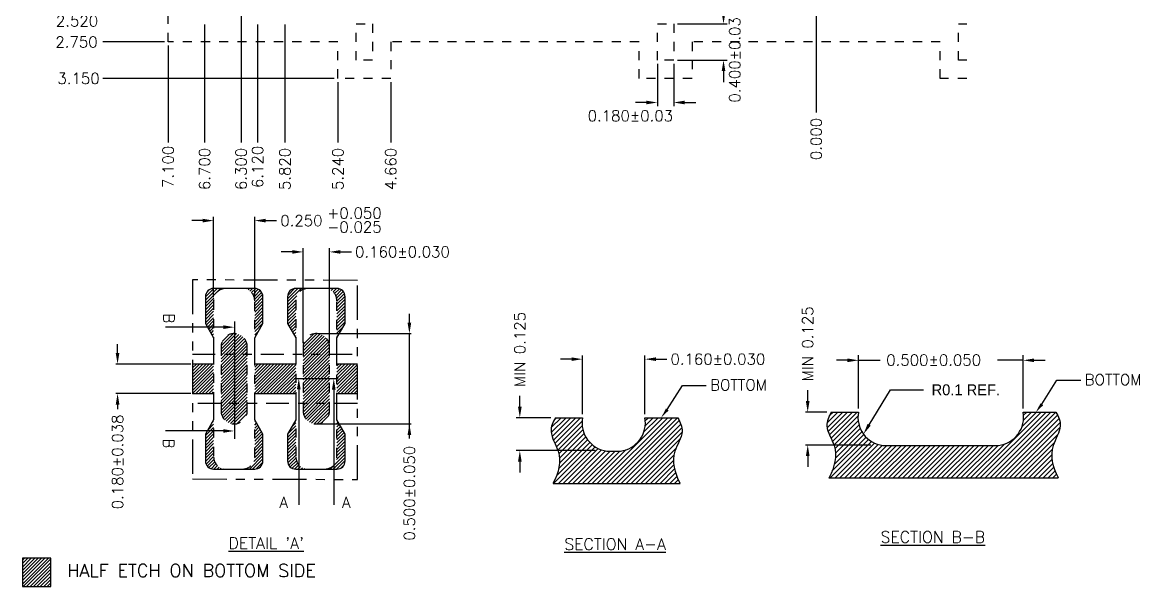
# Model space of a CAD drawing. Extents: x -16.3 to -4.1, y -13.4 to 2.8.
# Drawn here: x -16.29 to -4.05, y -13.41 to -7.22 of the extents above; entities that cross this region are included whole.
import ezdxf
from ezdxf import colors
from ezdxf.entities.mleader import LeaderData, LeaderLine
from ezdxf.math import Vec2, Vec3

# ---------------------------------------------------------------- set-up
doc = ezdxf.new("R2010")
doc.units = 0
doc.header["$MEASUREMENT"] = 0
doc.linetypes.add('HIDDEN', pattern=[0.375, 0.25, -0.125])
doc.linetypes.add('PHANTOM', pattern=[2.5, 1.25, -0.25, 0.25, -0.25, 0.25, -0.25])
doc.layers.get('0').update_dxf_attribs({"linetype": 'CONTINUOUS'})
doc.layers.add('2', color=7, linetype='CONTINUOUS')
doc.layers.add('2D', color=4, linetype='CONTINUOUS')
doc.styles.add('simplex', font='SIMPLEX.SHX')

msp = doc.modelspace()

# ---------------------------------------------------------------- hatches: boundary and pattern name
at = {"linetype": 'ByBlock'}
h = msp.add_hatch(dxfattribs=at)
h.set_pattern_fill('ANSI31', color=4, scale=0.3)
h.set_pattern_definition([(45, (0, 0), (-0.0265165042944955, 0.0265165042944955), [])])
edge = h.paths.add_edge_path()
edge.add_spline(control_points=[(-9.089752938275003, -12.2710229248146), (-9.147692093352068, -12.15446257260863), (-9.201074111115007, -11.9650934145945), (-9.033144588122855, -11.72667293447834), (-9.08367556115052, -11.60579730651976), (-9.112773546754786, -11.55564073092163)], knot_values=[0.0235762520432075, 0.0235762520432075, 0.0235762520432075, 0.0235762520432075, 0.1264968118613702, 0.191263644435534, 0.2374574353869768, 0.2374574353869768, 0.2374574353869768, 0.2374574353869768], degree=3, periodic=0)
edge.add_line((-9.112773546754882, -11.55564073092146), (-9.472072489813787, -11.55564073092146))
edge.add_arc((-9.778506218822333, -11.61186274341591), 0.3115486237539935, -83.00751493141581, 10.396544892853399, ccw=False)
edge.add_line((-9.74057855115773, -11.92109410823606), (-9.887747662680725, -11.92109410815918))
edge.add_arc((-9.849819994738912, -11.61186274367282), 0.3115486234564387, 169.6034550490715, 263.00751487334117, ccw=False)
edge.add_line((-10.1562537233978, -11.55564073092146), (-10.45325611825826, -11.55564073092146))
edge.add_spline(control_points=[(-10.45325611825836, -11.55564073092163), (-10.48235410386262, -11.60579730651976), (-10.53197594025827, -11.72449817997267), (-10.44885432440203, -11.84591451584065), (-10.42474255822372, -11.91621765399917)], knot_values=[0.0235762520432095, 0.0235762520432095, 0.0235762520432095, 0.0235762520432095, 0.0697700429946504, 0.1325405085588534, 0.1325405085588534, 0.1325405085588534, 0.1325405085588534], degree=3, periodic=0)
edge.add_spline(control_points=[(-10.47627672673814, -12.2710229248146), (-10.41833757166084, -12.15446257260863), (-10.38493805860476, -12.03598002116918), (-10.42397570180299, -11.91845359194315), (-10.42474255822372, -11.91621765399917)], knot_values=[0.1325405085588534, 0.1325405085588534, 0.1325405085588534, 0.1325405085588534, 0.2354610683770161, 0.2374574353869768, 0.2374574353869768, 0.2374574353869768, 0.2374574353869768], degree=3, periodic=0)
edge.add_line((-10.47882373337495, -12.27620478622112), (-9.087168930837647, -12.27620478622112))
edge.add_spline(control_points=[(-9.087160694566524, -12.27620478622112), (-9.088030302794026, -12.274477426133), (-9.088894384503128, -12.27275013899124), (-9.089752938275003, -12.2710229248146)], knot_values=[0.2374574353869768, 0.2374574353869768, 0.2374574353869768, 0.2374574353869768, 0.238982532442911, 0.238982532442911, 0.238982532442911, 0.238982532442911], degree=3, periodic=0)
edge = h.paths.add_edge_path()
edge.add_spline(control_points=[(-4.946704918196179, -12.20962658996275), (-5.004644073273246, -12.09306623775679), (-5.058026091036188, -11.90369707974265), (-4.890096568044033, -11.66527659962649), (-4.940627541071695, -11.54440097166791), (-4.969725526675962, -11.49424439606979)], knot_values=[0.0235762520432075, 0.0235762520432075, 0.0235762520432075, 0.0235762520432075, 0.1264968118613702, 0.191263644435534, 0.2374574353869768, 0.2374574353869768, 0.2374574353869768, 0.2374574353869768], degree=3, periodic=0)
edge.add_line((-4.969725526676059, -11.49424439606962), (-5.329024469734966, -11.49424439606962))
edge.add_arc((-5.63545819874351, -11.55046640856406), 0.3115486237539927, -83.0075149314157, 10.396544892853683, ccw=False)
edge.add_line((-5.597530531078906, -11.85969777338421), (-6.864679447753307, -11.85969777330733))
edge.add_arc((-6.826751779811479, -11.55046640882097), 0.3115486234564399, 169.6034550490715, 263.00751487333827, ccw=False)
edge.add_line((-7.133185508470367, -11.49424439606962), (-7.430187903330825, -11.49424439606962))
edge.add_spline(control_points=[(-7.430187903330923, -11.49424439606979), (-7.459285888935188, -11.54440097166791), (-7.508907725330835, -11.66310184512082), (-7.425786109474601, -11.78451818098881), (-7.401674343296289, -11.85482131914732)], knot_values=[0.0235762520432095, 0.0235762520432095, 0.0235762520432095, 0.0235762520432095, 0.0697700429946504, 0.1325405085588534, 0.1325405085588534, 0.1325405085588534, 0.1325405085588534], degree=3, periodic=0)
edge.add_spline(control_points=[(-7.453208511810705, -12.20962658996275), (-7.395269356733411, -12.09306623775679), (-7.361869843677327, -11.97458368631733), (-7.400907486875556, -11.8570572570913), (-7.401674343296289, -11.85482131914732)], knot_values=[0.1325405085588534, 0.1325405085588534, 0.1325405085588534, 0.1325405085588534, 0.2354610683770161, 0.2374574353869768, 0.2374574353869768, 0.2374574353869768, 0.2374574353869768], degree=3, periodic=0)
edge.add_line((-7.455755518447518, -12.21480845136928), (-4.944120910758824, -12.21480845136928))
edge.add_spline(control_points=[(-4.944112674487702, -12.21480845136928), (-4.944982282715206, -12.21308109128115), (-4.945846364424302, -12.21135380413939), (-4.946704918196179, -12.20962658996275)], knot_values=[0.2374574353869768, 0.2374574353869768, 0.2374574353869768, 0.2374574353869768, 0.238982532442911, 0.238982532442911, 0.238982532442911, 0.238982532442911], degree=3, periodic=0)
at = {"layer": '2D', "linetype": 'ByBlock'}
h = msp.add_hatch(dxfattribs=at)
h.set_pattern_fill('ANSI31', color=256, scale=0.2, style=0)
h.set_pattern_definition([(45, (-305.726780257045, -268.9683430057396), (-0.0176776695296637, 0.0176776695296637), [])])
h.paths.add_polyline_path([(-12.84672442676031, -11.29113771101413), (-12.84672442676031, -10.96713771102025), (-12.62128348381321, -10.96713771102025), (-12.62128348381321, -11.29113771101413)])
h.paths.add_polyline_path([(-14.42837451414009, -10.96713771102025), (-14.42837451414009, -11.29113771101413), (-14.19672442676033, -11.29113771101413), (-14.19672442676033, -10.96713771102025)])
edge = h.paths.add_edge_path()
edge.add_arc((-13.07172442676022, -11.48013771102029), 0.1440000000000055, 180, 360)
edge.add_line((-12.92772442676021, -11.48013771102029), (-12.92772442676021, -10.77813771102023))
edge.add_arc((-13.07172442676027, -10.77813771102023), 0.1440000000000623, 0, 180)
edge.add_line((-13.21572442676034, -10.77813771102023), (-13.21572442676022, -11.48013771102029))
edge = h.paths.add_edge_path()
edge.add_arc((-13.97172442676019, -11.48013771102029), 0.1440000000000055, 180, 360)
edge.add_line((-13.82772442676019, -11.48013771102029), (-13.82772442676019, -10.77813771102023))
edge.add_arc((-13.97172442676025, -10.77813771102023), 0.1440000000000623, 0, 180)
edge.add_line((-14.11572442676031, -10.77813771102023), (-14.1157244267602, -11.48013771102029))
h.paths.add_polyline_path([(-13.74672442676028, -10.96713771102025), (-13.74672442676028, -11.29113771101413), (-13.29672442676024, -11.29113771101413), (-13.29672442676024, -10.96713771102025)])
edge = h.paths.add_edge_path()
edge.add_line((-12.84672442676031, -11.57913789658852), (-12.75672403281196, -11.7350227293748))
edge.add_line((-12.75672403281196, -11.7350227293748), (-12.75672368785881, -12.02913760545743))
edge.add_arc((-12.84672368785879, -12.02913771101407), 0.0900000000000369, -89.99999999996362, 6.719944241240228e-05, ccw=False)
edge.add_line((-12.84672368785873, -12.1191377110141), (-12.9817244267603, -12.11913771101399))
edge.add_arc((-12.981724426757, -11.98413771101729), 0.134999999996694, 269.9999999986007, 359.9999999986973)
edge.add_line((-12.84672442676031, -11.98413771102036), (-12.84672442676031, -11.57913789658852))
edge = h.paths.add_edge_path()
edge.add_line((-13.38672368785926, -12.02913781657071), (-13.38672403281173, -11.73502346828229))
edge.add_line((-13.38672403281173, -11.73502346828229), (-13.29672442676024, -11.57913915570804))
edge.add_line((-13.29672442676024, -11.57913915570804), (-13.29672442676024, -11.98413771102036))
edge.add_arc((-13.16172442676337, -11.98413771101724), 0.1349999999968645, 180.0000000013269, 270.0000000013269)
edge.add_line((-13.16172442676025, -12.1191377110141), (-13.29672368785934, -12.1191377110141))
edge.add_arc((-13.29672368785934, -12.02913771101413), 0.089999999999975, 180.0000671994062, 270, ccw=False)
edge = h.paths.add_edge_path()
edge.add_line((-13.29672442676024, -10.67913626632633), (-13.38672403281173, -10.5232519537522))
edge.add_line((-13.38672403281173, -10.5232519537522), (-13.38672368785926, -10.22913760546362))
edge.add_arc((-13.29672368785934, -10.2291377110202), 0.0899999999999801, 90, 179.9999328005939, ccw=False)
edge.add_line((-13.29672368785934, -10.13913771102022), (-13.16172442676025, -10.13913771102022))
edge.add_arc((-13.16172442676025, -10.27413771102016), 0.1349999999999341, 90, 180.0000000000482)
edge.add_line((-13.29672442676018, -10.27413771102027), (-13.29672442676024, -10.67913626632633))
edge = h.paths.add_edge_path()
edge.add_line((-12.75672368785881, -10.22913781657683), (-12.75672403281196, -10.52325269265963))
edge.add_line((-12.75672403281196, -10.52325269265963), (-12.84672442676031, -10.67913752544581))
edge.add_line((-12.84672442676031, -10.67913752544581), (-12.84672442676019, -10.27413771102016))
edge.add_arc((-12.98172442676018, -10.27413771102021), 0.1349999999999909, 2.41251e-11, 90.00000000004827)
edge.add_line((-12.9817244267603, -10.13913771102022), (-12.84672368785873, -10.13913771102022))
edge.add_arc((-12.84672368785873, -10.2291377110202), 0.089999999999975, -6.719944241240228e-05, 90, ccw=False)
edge = h.paths.add_edge_path()
edge.add_line((-13.74672442676028, -11.57913789658852), (-13.65672403281194, -11.7350227293748))
edge.add_line((-13.65672403281194, -11.7350227293748), (-13.65672368785879, -12.02913760545743))
edge.add_arc((-13.74672368785877, -12.02913771101407), 0.0900000000000369, -89.99999999996362, 6.719944241240228e-05, ccw=False)
edge.add_line((-13.74672368785871, -12.1191377110141), (-13.88172442676028, -12.11913771101399))
edge.add_arc((-13.88172442675698, -11.98413771101729), 0.134999999996694, 269.9999999986007, 359.9999999986973)
edge.add_line((-13.74672442676028, -11.98413771102036), (-13.74672442676028, -11.57913789658852))
edge = h.paths.add_edge_path()
edge.add_line((-14.28672368785924, -12.02913781657071), (-14.28672403281182, -11.73502346828229))
edge.add_line((-14.28672403281182, -11.73502346828229), (-14.19672442676033, -11.57913915570804))
edge.add_line((-14.19672442676033, -11.57913915570804), (-14.19672442676033, -11.98413771102036))
edge.add_arc((-14.06172442676341, -11.98413771101718), 0.1349999999969214, 180.000000001351, 270.000000001351)
edge.add_line((-14.06172442676022, -12.1191377110141), (-14.19672368785932, -12.1191377110141))
edge.add_arc((-14.19672368785932, -12.02913771101413), 0.089999999999975, 180.0000671994062, 270, ccw=False)
edge = h.paths.add_edge_path()
edge.add_line((-14.19672442676033, -10.67913626632633), (-14.28672403281182, -10.5232519537522))
edge.add_line((-14.28672403281182, -10.5232519537522), (-14.28672368785924, -10.22913760546362))
edge.add_arc((-14.19672368785932, -10.2291377110202), 0.0899999999999801, 90, 179.9999328005939, ccw=False)
edge.add_line((-14.19672368785932, -10.13913771102022), (-14.06172442676022, -10.13913771102022))
edge.add_arc((-14.06172442676022, -10.27413771102021), 0.1349999999999909, 90, 180.0000000000241)
edge.add_line((-14.19672442676027, -10.27413771102027), (-14.19672442676033, -10.67913626632633))
edge = h.paths.add_edge_path()
edge.add_line((-13.65672368785879, -10.22913781657683), (-13.65672403281194, -10.52325269265963))
edge.add_line((-13.65672403281194, -10.52325269265963), (-13.74672442676028, -10.67913752544581))
edge.add_line((-13.74672442676028, -10.67913752544581), (-13.74672442676017, -10.27413771102016))
edge.add_arc((-13.88172442676016, -10.27413771102021), 0.1349999999999909, 2.41251e-11, 90.00000000004827)
edge.add_line((-13.88172442676028, -10.13913771102022), (-13.74672368785871, -10.13913771102022))
edge.add_arc((-13.74672368785871, -10.2291377110202), 0.089999999999975, -6.719944241240228e-05, 90, ccw=False)
at = {"layer": '2D'}
h = msp.add_hatch(dxfattribs=at)
h.set_pattern_fill('ANSI31', color=256, scale=0.2117647058823529, style=0)
h.set_pattern_definition([(45, (3.879968268741955, -1.442327191605554), (-0.0187175324431733, 0.0187175324431733), [])])
h.paths.add_polyline_path([(-15.97988911303212, -13.09406340708866), (-16.292322477362, -13.09406340708866), (-16.292322477362, -13.40649677141817), (-15.97988911303212, -13.40649677141817)])

# ---------------------------------------------------------------- linework, layer by layer
at = {"layer": '2', "color": 7}
for p, q in [((-7.430187903331149, -11.49424439606962), (-7.133185508470367, -11.49424439606962)), ((-5.329024469734965, -11.49424439606962), (-4.969725526675736, -11.49424439606962)), ((-6.864679447753293, -11.85969777330733), (-5.597530531078906, -11.85969777338421))]:
    msp.add_line(p, q, dxfattribs=at)
at = {"layer": '2'}
for points in [[(-12.62128335714213, -10.9671377110203), (-12.8467244267574, -10.9671377110203), (-12.84672408897288, -10.67913927094484), (-12.75672390614214, -10.52325480382391), (-12.75672356118648, -10.22913781657699, 0.4142139058932747), (-12.84672356118651, -10.13913771102032), (-13.29672356118702, -10.13913771102032, 0.4142132188531171), (-13.38672356118693, -10.22913760546366), (-13.3867239061419, -10.52325406491648), (-13.29672408897532, -10.67913874315381), (-13.29672442676028, -10.9671377110203), (-13.74672442675806, -10.9671377110203), (-13.74672408897252, -10.67913821536272), (-13.65672390614143, -10.52325374824191), (-13.65672356118692, -10.22913781657699, 0.4142139058934414), (-13.74672356118683, -10.13913771102032), (-14.19672356118745, -10.13913771102032, 0.4142132188527491), (-14.28672356118737, -10.22913760546354), (-14.28672390614131, -10.52325300933437), (-14.1967240889745, -10.67913768757158), (-14.19672442676094, -10.9671377110203), (-14.42837438746901, -10.9671377110203)], [(-14.42837438746901, -11.29113771102031), (-14.19672442676094, -11.29113771102031), (-14.1967240889745, -11.57913773446902), (-14.28672390614131, -11.73502241270635), (-14.28672356118737, -12.029137816577, 0.4142132188528324), (-14.19672356118745, -12.1191377110204), (-13.74672356118683, -12.1191377110204, 0.4142139058934414), (-13.65672356118692, -12.02913760546356), (-13.65672390614143, -11.73502167379886), (-13.74672408897252, -11.57913720667794), (-13.74672442675806, -11.29113771102031), (-13.29672442676028, -11.29113771102031), (-13.29672408897532, -11.57913667888691), (-13.3867239061419, -11.73502135712418), (-13.38672356118693, -12.029137816577, 0.4142132188528324), (-13.29672356118702, -12.1191377110204), (-12.84672356118651, -12.11913771102028, 0.4142139058932747), (-12.75672356118648, -12.02913760546361), (-12.75672390614214, -11.73502061821663), (-12.84672408897288, -11.57913615109582), (-12.8467244267574, -11.29113771102031), (-12.62128335714213, -11.29113771102031)]]:
    msp.add_lwpolyline(points, format="xyb", dxfattribs=at)
at = {"layer": '2', "color": 7}
msp.add_lwpolyline([(-10.45325611825858, -11.55564073092146), (-10.1562537233978, -11.55564073092146, 0.4317239667693792), (-9.887747662680725, -11.92109410815918), (-9.74057855115773, -11.92109410823606, 0.4317239667693792), (-9.472072489813787, -11.55564073092146), (-9.112773546754555, -11.55564073092146)], format="xyb", dxfattribs=at)
for points in [[(-7.455800755519182, -12.21480845136928), (-4.944112674487702, -12.21480845136928)], [(-10.47886897044661, -12.27620478622112), (-9.087160694566524, -12.27620478622112)]]:
    msp.add_lwpolyline(points, dxfattribs=at)
msp.add_lwpolyline([(-15.97988911303212, -13.09479005469474), (-16.292322477362, -13.09479005469474), (-16.292322477362, -13.40722341902422), (-15.97988911303212, -13.40722341902422)], close=True, dxfattribs=at)
for centre, radius, start, end in [((-6.826751779811479, -11.55046640882097), 0.3115486234564393, 169.6034550490715, 263.0075148733409), ((-5.63545819874351, -11.55046640856406), 0.3115486237539926, 276.9924850685841, 10.39654489285362)]:
    msp.add_arc(centre, radius, start, end, dxfattribs=at)
for points, knots in [([(-7.430187903330923, -11.49424439606979), (-7.459285888935188, -11.54440097166791), (-7.509816861962623, -11.66527659962649), (-7.341887338970696, -11.90369707974265), (-7.395269356733411, -12.09306623775679), (-7.453208511810705, -12.20962658996275), (-7.454067065582581, -12.21135380413939), (-7.454931147291678, -12.21308109128115), (-7.455800755519182, -12.21480845136928)], [0.0235762520432095, 0.0235762520432095, 0.0235762520432095, 0.0235762520432095, 0.0697700429946504, 0.1345368755688141, 0.2374574353869768, 0.2374574353869768, 0.2374574353869768, 0.238982532442911, 0.238982532442911, 0.238982532442911, 0.238982532442911]), ([(-4.969725526675962, -11.49424439606979), (-4.940627541071695, -11.54440097166791), (-4.890096568044033, -11.66527659962649), (-5.058026091036188, -11.90369707974265), (-5.004644073273246, -12.09306623775679), (-4.946704918196179, -12.20962658996275), (-4.945846364424302, -12.21135380413939), (-4.944982282715206, -12.21308109128115), (-4.944112674487702, -12.21480845136928)], [0.0235762520432075, 0.0235762520432075, 0.0235762520432075, 0.0235762520432075, 0.0697700429946504, 0.1345368755688141, 0.2374574353869768, 0.2374574353869768, 0.2374574353869768, 0.238982532442911, 0.238982532442911, 0.238982532442911, 0.238982532442911]), ([(-10.45325611825836, -11.55564073092163), (-10.48235410386262, -11.60579730651976), (-10.53288507689006, -11.72667293447834), (-10.36495555389813, -11.9650934145945), (-10.41833757166084, -12.15446257260863), (-10.47627672673814, -12.2710229248146), (-10.47713528051001, -12.27275013899124), (-10.47799936221911, -12.274477426133), (-10.47886897044661, -12.27620478622112)], [0.0235762520432095, 0.0235762520432095, 0.0235762520432095, 0.0235762520432095, 0.0697700429946504, 0.1345368755688141, 0.2374574353869768, 0.2374574353869768, 0.2374574353869768, 0.238982532442911, 0.238982532442911, 0.238982532442911, 0.238982532442911]), ([(-9.112773546754786, -11.55564073092163), (-9.08367556115052, -11.60579730651976), (-9.033144588122855, -11.72667293447834), (-9.201074111115007, -11.9650934145945), (-9.147692093352068, -12.15446257260863), (-9.089752938275003, -12.2710229248146), (-9.088894384503128, -12.27275013899124), (-9.088030302794026, -12.274477426133), (-9.087160694566524, -12.27620478622112)], [0.0235762520432075, 0.0235762520432075, 0.0235762520432075, 0.0235762520432075, 0.0697700429946504, 0.1345368755688141, 0.2374574353869768, 0.2374574353869768, 0.2374574353869768, 0.238982532442911, 0.238982532442911, 0.238982532442911, 0.238982532442911])]:
    msp.add_open_spline(points, degree=3, knots=knots, dxfattribs=at)
at = {"layer": '2D', "linetype": 'HIDDEN', "ltscale": 0.2}
for p, q in [((-14.69593250467283, -7.437445875798628), (-14.695932504673, 0.2625541242033491)), ((-12.8359325046752, -7.437445875798684), (-14.69593250467283, -7.437445875798628)), ((-12.8359325046752, -7.837445875798434), (-12.8359325046752, -7.437445875798684)), ((-9.535932504670477, -7.437445875798684), (-12.25593250467516, -7.437445875798684)), ((-12.25593250467516, -7.437445875798684), (-12.25593250467516, -7.837445875798434)), ((-9.535932504675136, -7.837445875798434), (-9.535932504670477, -7.437445875798684)), ((-6.235932504670519, -7.437445875798684), (-8.955932504675207, -7.437445875798684)), ((-8.955932504675207, -7.437445875798684), (-8.955932504675207, -7.837445875798434)), ((-6.235932504675181, -7.837445875798434), (-6.235932504670519, -7.437445875798684)), ((-12.25593250467516, -7.837445875798434), (-12.8359325046752, -7.837445875798434)), ((-8.955932504675207, -7.837445875798434), (-9.535932504675136, -7.837445875798434)), ((-5.945932504675103, -7.837445875798434), (-6.235932504675181, -7.837445875798434))]:
    msp.add_line(p, q, dxfattribs=at)
at = {"layer": '2D', "linetype": 'ByBlock'}
for p, q in [((-7.595932504671442, -5.016195875798342), (-7.595932504671442, -8.212286306358635)), ((-13.89593250467168, -6.467445875796705), (-13.89593250467146, -8.5408678026551)), ((-14.2959325046717, -7.247445875796688), (-14.29593250467143, -8.5408678026551)), ((-13.71593250467178, -7.247445875796659), (-13.71593250467162, -8.5408678026551)), ((-13.41593250467168, -7.247445875796659), (-13.41593250467161, -8.5408678026551)), ((-9.115932504673776, -7.237445875798413), (-8.570903860106126, -7.237445875798412)), ((-14.73593250467283, -7.437445875798628), (-15.41064877470483, -7.437445875798628)), ((-14.69593250467314, -7.477445875798706), (-14.69593250467283, -8.5408678026551)), ((-9.335932504673783, -7.677445875798389), (-9.335932504673783, -8.140972886530994)), ((-9.155932504673775, -7.677445875798389), (-9.155932504673775, -8.140972886530994)), ((-9.115932504673776, -7.63744587579839), (-8.570903860106126, -7.637445875798388)), ((-12.8759325046752, -7.837445875798437), (-15.41064877470483, -7.837445875798434)), ((-12.83593250467528, -7.877445875798516), (-12.8359325046752, -8.5408678026551)), ((-12.25593250467523, -7.877445875798504), (-12.25593250467516, -8.5408678026551)), ((-14.19672430008921, -10.23413771102027), (-14.19672430008921, -9.355545875177901)), ((-13.74672430008916, -10.23413771102016), (-13.74672430008916, -9.355545875177901)), ((-13.2157243000891, -10.73813771102023), (-13.2157243000891, -9.698709330551782)), ((-12.9277243000892, -10.73813771102023), (-12.9277243000892, -9.698709330551782)), ((-13.9687084412277, -10.50003986321479), (-13.9687084412277, -11.78604882244951)), ((-13.05272430008915, -10.63413771102027), (-12.03315115938024, -10.63413771102027)), ((-10.1562537233978, -11.51564073092147), (-10.1562537233978, -10.8739543680432)), ((-9.472072489813787, -11.51564073092147), (-9.472072489813787, -10.8739543680432)), ((-7.133185508470367, -11.45424439606962), (-7.133185508470367, -10.87033674958411)), ((-5.329024469734966, -11.45424439606962), (-5.329024469734967, -10.87033674958411)), ((-14.44737438746897, -10.96713771102026), (-15.26813525314022, -10.96713771102026)), ((-7.133185508470367, -10.92659439022441), (-6.895375506705136, -10.92659439022441)), ((-5.329024469734965, -10.9265943902244), (-5.608103164196903, -10.9265943902244)), ((-13.31624220750796, -11.12464013130642), (-12.8310936070307, -11.12464013130642)), ((-14.44737438746897, -11.29113771102027), (-15.26813525314022, -11.29113771102027)), ((-13.05272430008921, -11.62413771102031), (-12.03315115938024, -11.62413771102031))]:
    msp.add_line(p, q, dxfattribs=at)
at = {"layer": '2D', "color": 4, "linetype": 'ByBlock'}
for p, q in [((-8.610903860106125, -7.757445875798389), (-8.610903860106125, -7.87744587579839)), ((-9.455932504673784, -8.100972886530993), (-9.575932504673784, -8.100972886530993)), ((-9.035932504673776, -8.100972886530993), (-8.915932504673776, -8.100972886530993)), ((-14.3167243000892, -9.3955458751779), (-14.43672430008921, -9.3955458751779)), ((-13.62672430008916, -9.3955458751779), (-13.50672430008916, -9.3955458751779)), ((-13.3357243000891, -9.738709330551783), (-13.4557243000891, -9.738709330551783)), ((-12.8077243000892, -9.738709330551783), (-12.6877243000892, -9.738709330551783)), ((-12.05215115938024, -10.57613771102017), (-12.05215115938024, -10.41560902862255)), ((-12.05215115938024, -11.78445175103655), (-12.05215115938024, -10.63413771102027)), ((-15.24913525314022, -10.90913771102026), (-15.24913525314022, -10.74860902862264)), ((-10.2762537233978, -10.9139543680432), (-10.3962537233978, -10.9139543680432)), ((-9.352072489813787, -10.9139543680432), (-9.232072489813786, -10.9139543680432)), ((-7.253185508470365, -10.92659439022441), (-7.373185508470367, -10.92659439022441)), ((-5.209024469734966, -10.9265943902244), (-5.089024469734965, -10.9265943902244)), ((-15.24913525314022, -11.34913771102027), (-15.24913525314022, -11.46187075824582))]:
    msp.add_line(p, q, dxfattribs=at)
at = {"layer": '2D'}
for p, q in [((-14.09172430008935, -10.56448639086179), (-14.72372017158737, -10.56448639086179)), ((-13.26287347510983, -11.24765599016807), (-13.26287347510983, -12.51164773316412)), ((-12.88057512506858, -11.24765599016807), (-12.88057512506858, -12.51164773316412)), ((-9.22720381186007, -11.46582183249857), (-9.061607454891533, -11.20344498491756)), ((-9.061607454891533, -11.20344498491756), (-8.801590653756353, -11.20344498491756)), ((-7.688735445920428, -11.37424439606973), (-7.688735445920428, -11.25424439606955)), ((-5.123864592979249, -11.40826072544776), (-4.958268236010714, -11.14588387786675)), ((-4.958268236010714, -11.14588387786675), (-4.698251434875535, -11.14588387786675)), ((-10.84240393631505, -11.43564073092157), (-10.84240393631505, -11.3156407309214)), ((-7.480394807588187, -11.49424439606962), (-7.714703260489157, -11.49424439606962)), ((-10.50346302251562, -11.55564073092146), (-10.88080393631519, -11.55564073092146)), ((-14.09172430008935, -11.70077427831837), (-14.72372017158737, -11.70077427831837)), ((-6.995457167194378, -11.85482131914729), (-7.714703260489157, -11.85482131914729)), ((-10.01852538212181, -11.91621765399914), (-10.88080393631519, -11.91621765399914)), ((-7.688735445920428, -11.97482131914718), (-7.688735445920428, -12.09482131914707)), ((-10.84240393631505, -12.03621765399903), (-10.84240393631505, -12.15621765399892))]:
    msp.add_line(p, q, dxfattribs=at)
at = {"layer": '2D', "linetype": 'HIDDEN', "ltscale": 0.2}
for points in [[(-12.45593250467379, -7.237445875798412), (-12.45593250467379, -7.637445875798388), (-12.63593250467379, -7.637445875798388), (-12.63593250467379, -7.237445875798412)], [(-9.155932504673775, -7.237445875798412), (-9.155932504673775, -7.637445875798388), (-9.335932504673783, -7.637445875798388), (-9.335932504673783, -7.237445875798412)]]:
    msp.add_lwpolyline(points, close=True, dxfattribs=at)
msp.add_lwpolyline([(-5.94593250467516, -7.637445875798388), (-6.035932504673771, -7.637445875798388), (-6.035932504673771, -7.237445875798412), (-5.94593250467516, -7.237445875798412)], dxfattribs=at)
at = {"layer": '2D', "color": 2, "linetype": 'PHANTOM', "ltscale": 0.3}
msp.add_lwpolyline([(-14.42837438746897, -10.04526710246631), (-14.42837438746897, -12.2270780464853), (-12.62128335714208, -12.23201260721714), (-12.62128335714208, -10.05020166319815)], close=True, dxfattribs=at)
at = {"layer": '2D', "linetype": 'HIDDEN', "ltscale": 0.2}
for points in [[(-13.88172430008915, -10.13913771102022), (-14.06172430008921, -10.13913771102028, 0.4142135623730617), (-14.19672430008921, -10.27413771102027), (-14.19672430008921, -11.98413771102036, 0.4142135623729951), (-14.06172430008921, -12.11913771102035), (-13.88172430008926, -12.11913771102035, 0.4142135623731904), (-13.74672430008916, -11.98413771102036), (-13.74672430008916, -10.27413771102016, 0.4142135623731427)], [(-12.98172430008917, -10.13913771102022), (-13.16172430008912, -10.13913771102028, 0.4142135623730617), (-13.29672430008911, -10.27413771102027), (-13.29672430008911, -11.98413771102036, 0.4142135623729951), (-13.16172430008912, -12.11913771102035), (-12.98172430008929, -12.11913771102035, 0.4142135623731904), (-12.84672430008918, -11.98413771102036), (-12.84672430008918, -10.27413771102016, 0.4142135623731427)]]:
    msp.add_lwpolyline(points, format="xyb", close=True, dxfattribs=at)
for points in [[(-13.82772430008929, -11.48013737323401), (-13.82772430008918, -10.77813771102023, 1.000000000000085), (-14.11572430008907, -10.77813771102023), (-14.11572430008919, -11.48013771102029, 1.000000000000085), (-13.82772430008918, -11.48013771102029)], [(-12.92772430008931, -11.48013737323401), (-12.9277243000892, -10.77813771102023, 1.000000000000085), (-13.2157243000891, -10.77813771102023), (-13.21572430008921, -11.48013771102029, 1.000000000000085), (-12.9277243000892, -11.48013771102029)]]:
    msp.add_lwpolyline(points, format="xyb", dxfattribs=at)
at = {"layer": '2D', "color": 2, "linetype": 'PHANTOM', "ltscale": 0.2}
for points in [[(-14.42837438746897, -10.85913771102025), (-12.62128335714208, -10.85913771102025)], [(-12.62128335714208, -11.39913771102027), (-14.42837438746897, -11.39913771102027)]]:
    msp.add_lwpolyline(points, dxfattribs=at)
at = {"layer": '2D', "color": 4, "linetype": 'ByBlock'}
for points in [[(-8.630903860106127, -7.117445875798412), (-8.590903860106124, -7.117445875798412), (-8.610903860106125, -7.237445875798413)], [(-8.630903860106127, -7.757445875798389), (-8.590903860106124, -7.757445875798389), (-8.610903860106125, -7.63744587579839)], [(-9.455932504673784, -8.080972886530995), (-9.455932504673784, -8.120972886530994), (-9.335932504673783, -8.100972886530993)], [(-9.035932504673776, -8.080972886530995), (-9.035932504673776, -8.120972886530994), (-9.155932504673775, -8.100972886530993)], [(-14.3167243000892, -9.3755458751779), (-14.3167243000892, -9.415545875177902), (-14.19672430008921, -9.3955458751779)], [(-13.62672430008916, -9.3755458751779), (-13.62672430008916, -9.415545875177902), (-13.74672430008916, -9.3955458751779)], [(-13.3357243000891, -9.71870933055178), (-13.3357243000891, -9.758709330551781), (-13.2157243000891, -9.738709330551783)], [(-12.8077243000892, -9.71870933055178), (-12.8077243000892, -9.758709330551781), (-12.9277243000892, -9.738709330551783)], [(-15.25880191980689, -10.90913771102026), (-15.23946858647355, -10.90913771102026), (-15.24913525314022, -10.96713771102026)], [(-10.2762537233978, -10.8939543680432), (-10.2762537233978, -10.9339543680432), (-10.1562537233978, -10.9139543680432)], [(-9.352072489813787, -10.8939543680432), (-9.352072489813787, -10.9339543680432), (-9.472072489813787, -10.9139543680432)], [(-7.253185508470365, -10.90659439022441), (-7.253185508470365, -10.94659439022441), (-7.133185508470367, -10.92659439022441)], [(-5.209024469734966, -10.90659439022441), (-5.209024469734966, -10.9465943902244), (-5.329024469734965, -10.9265943902244)], [(-15.25880191980689, -11.34913771102027), (-15.23946858647355, -11.34913771102027), (-15.24913525314022, -11.29113771102027)]]:
    msp.add_solid(points, dxfattribs=at)
at = {"layer": '2D'}
for points in [[(-12.07215115938045, -10.51413771102011), (-12.03215115938004, -10.51413771102011), (-12.05215115938024, -10.63413771102027)], [(-14.08870844122786, -10.54325624751857), (-14.08870844122786, -10.58325624751899), (-13.96870844122769, -10.56325624751878)], [(-15.26913525314043, -10.84713771102019), (-15.22913525314001, -10.84713771102019), (-15.24913525314022, -10.96713771102036)], [(-13.28410361845306, -11.24464013130658), (-13.24410361845264, -11.24464013130658), (-13.26410361845285, -11.12464013130642)], [(-12.86057512506837, -11.24765599016807), (-12.90057512506878, -11.24765599016807), (-12.88057512506858, -11.1276559901679)], [(-15.26913525314043, -11.41113771102044), (-15.22913525314001, -11.41113771102044), (-15.24913525314022, -11.29113771102027)], [(-7.668735445920673, -11.37424439606973), (-7.708735445920638, -11.37424439606973), (-7.688735445920428, -11.49424439606962)], [(-10.8224039363153, -11.43564073092157), (-10.86240393631526, -11.43564073092157), (-10.84240393631505, -11.55564073092146)], [(-9.212873200090305, -11.47671373620222), (-9.292555234082037, -11.55180550312043), (-9.241534423630974, -11.45492992879489)], [(-5.109533981209485, -11.41915262915141), (-5.189216015201215, -11.49424439606962), (-5.138195204750152, -11.39736882174408)], [(-12.07215115938045, -11.74413771102048), (-12.03215115938004, -11.74413771102048), (-12.05215115938024, -11.62413771102031)], [(-14.09172430008935, -11.72077427831858), (-14.09172430008935, -11.68077427831817), (-13.97172430008918, -11.70077427831837)], [(-7.668735445920673, -11.97482131914718), (-7.708735445920638, -11.97482131914718), (-7.688735445920428, -11.85482131914729)], [(-10.8224039363153, -12.03621765399903), (-10.86240393631526, -12.03621765399903), (-10.84240393631505, -11.91621765399914)]]:
    msp.add_solid(points, dxfattribs=at)

# ---------------------------------------------------------------- texts
at = {"layer": '2D', "color": 4, "linetype": 'ByBlock', "style": 'simplex'}
for s, p in [('2.520', (-15.92460560514468, -7.26744587579662)), ('2.750', (-15.93064877470483, -7.497445875798628)), ('3.150', (-15.90779163184769, -7.897445875798434)), ('0.180±0.03', (-10.10002141228582, -8.307146101363962)), ('+0.050', (-12.95259934209528, -9.373571683817769)), ('0.250', (-13.46672430008916, -9.4555458751779)), ('-0.025', (-12.95259934209528, -9.525998725680887)), ('0.160%%P0.030', (-12.6477243000892, -9.798709330551782)), ('0.160%%P0.030', (-9.192072489813787, -10.9739543680432)), ('0.500%%P0.050', (-6.828262441794231, -10.98367738729569))]:
    msp.add_text(s, height=0.12, dxfattribs=at).set_placement(p)
for s, p in [('0.400±0.03', (-8.428165177089676, -8.101634147360933)), ('0.000', (-7.535932504671444, -8.732286306358635)), ('7.100', (-14.63593250467283, -9.038010659797953)), ('6.700', (-14.23593250467143, -9.060867802655096)), ('6.300', (-13.83593250467146, -9.0608678026551)), ('6.120', (-13.65593250467162, -9.038010659797957)), ('5.820', (-13.35593250467161, -9.0608678026551)), ('5.240', (-12.77593250467521, -9.0608678026551)), ('4.660', (-12.19593250467516, -9.0608678026551))]:
    msp.add_text(s, height=0.12, rotation=90, dxfattribs=at).set_placement(p)
at = {"layer": '2D', "style": 'simplex'}
for p in [(-7.628735445920256, -11.15824442019131), (-10.78240393631488, -11.21964075504315)]:
    msp.add_text('MIN 0.125', height=0.12, rotation=90, dxfattribs=at).set_placement(p)
for s, height, p in [('BOTTOM', 0.12, (-8.757375661738868, -11.25607885736683)), ('BOTTOM', 0.12, (-4.654036442858048, -11.19851775031601)), ('%%USECTION B-B', 0.126, (-6.890582282124324, -12.92592832374995)), ("%%UDETAIL 'A'", 0.126, (-14.03320343627529, -12.99275056825719)), ('%%USECTION A-A', 0.126, (-10.3553417214386, -13.00431656547699)), ('HALF ETCH ON BOTTOM SIDE', 0.1411764705882353, (-15.80053342927322, -13.30124640684042))]:
    msp.add_text(s, height=height, dxfattribs=at).set_placement(p)
at = {"layer": '2D', "color": 4, "linetype": 'ByBlock', "char_height": 0.12, "attachment_point": 5, "style": 'simplex'}
for s, insert, rotation in [('\\A1;{\\Fsimplex|c134;B}', (-14.68721720673833, -10.46648480852428), 270), ('\\A1;0.180%%P0.038', (-15.24913525314022, -12.04027918648774), 90), ('\\A1;{\\Fsimplex|c134;B}', (-14.68806209281876, -11.83733931920788), 270), ('\\A1;0.5{\\Fsimplex|c134;0}0{\\Fsimplex|c134;%%P0.050}', (-12.05215115938024, -12.38297698845082), 90)]:
    msp.add_mtext(s, dxfattribs=dict(at, insert=insert, rotation=rotation))
for insert in [(-13.42906231201913, -12.48418812363792), (-12.74401008417907, -12.48418812363792)]:
    msp.add_mtext('\\A1;A', dxfattribs=dict(at, insert=insert))

# ---------------------------------------------------------------- leaders
at = {"layer": '2D', "linetype": 'ByBlock'}
ml = msp.add_multileader_mtext('Standard', dxfattribs=at)
ml.set_content('{\\Ftxt|c134;R0.1 REF. }', color=256, style='STANDARD')
ml.set_leader_properties()
ml.build(insert=Vec2(0, 0))
ml.multileader.update_dxf_attribs({"text_right_attachment_type": 6, "dogleg_length": 0.36, "arrow_head_size": 0.12})
ctx = ml.context
ctx.base_point, ctx.char_height, ctx.arrow_head_size, ctx.landing_gap_size, ctx.plane_origin = Vec3(-6.421270669179889, -11.2496093812806), 0.12, 0.12, 0.09, Vec3(-7.077819968956997, -11.73493133550567)
ctx.right_attachment = 6
notes = []
notes.append((ctx, [(0, (1, 1, 0), (-6.781270669179888, -11.2496093812806), (1, 0), 0.36, [(0, [(-7.077819968956997, -11.73493133550567)], 0, [])])]))
ctx.mtext.insert, ctx.mtext.flow_direction = Vec3(-6.331270669179889, -11.1896093812806), 5
for ctx, leaders in notes:
    for number, flags, end, landing, length, lines in leaders:
        leader = LeaderData()
        leader.index, (leader.has_last_leader_line, leader.has_dogleg_vector, leader.attachment_direction) = number, flags
        leader.last_leader_point, leader.dogleg_vector, leader.dogleg_length = Vec3(end), Vec3(landing), length
        for number, points, colour, breaks in lines:
            line = LeaderLine()
            line.index, line.vertices, line.color, line.breaks = number, Vec3.list(points), colors.encode_raw_color(colour), breaks
            leader.lines.append(line)
        ctx.leaders.append(leader)

doc.saveas('drawing.dxf')
